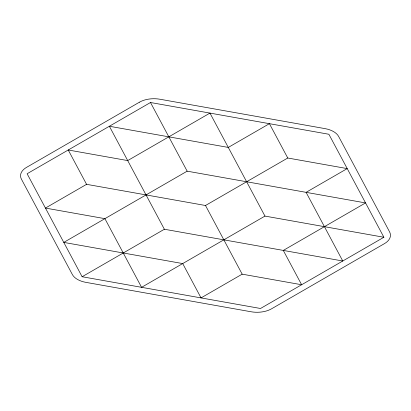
<?xml version="1.0" encoding="UTF-8"?>
<svg xmlns="http://www.w3.org/2000/svg" width="411" height="411" viewBox="0 0 411 411"><rect width="100%" height="100%" fill="white"/><g stroke="black" fill="none" stroke-linecap="round" stroke-linejoin="round"><path stroke-width="0.62" d="M150.493 102.509L27.111 173.74L82.118 276.737L260.507 308.491L383.889 237.26L328.882 134.263L150.493 102.509L187.164 171.171L365.554 202.926L283.302 250.417L301.638 284.746L242.171 274.163L201.046 297.908L182.71 263.574L63.782 242.403L187.164 171.171M82.118 276.737L164.374 229.246L342.764 261.006L306.092 192.343L347.218 168.597L287.757 158.009L205.5 205.5L86.572 184.328L45.446 208.074L104.908 218.657L141.579 287.32L264.961 216.088L383.889 237.26M287.757 158.009L269.421 123.68L228.29 147.426L109.362 126.254L164.374 229.246M264.961 216.088L209.954 113.092L127.698 160.583L68.236 149.994L86.572 184.328M205.5 205.5L242.171 274.163M139.457 102.185L26.551 167.369A20.488 11.832 0 0 0 21.459 179.222L72.367 274.543A20.488 11.832 0 0 0 85.909 282.362L251.013 311.754A20.488 11.832 0 0 0 271.543 308.815L384.449 243.631A20.488 11.832 0 0 0 389.541 231.778L338.633 136.457A20.488 11.832 0 0 0 325.091 128.638L159.987 99.246A20.488 11.832 0 0 0 139.457 102.185"/></g></svg>
